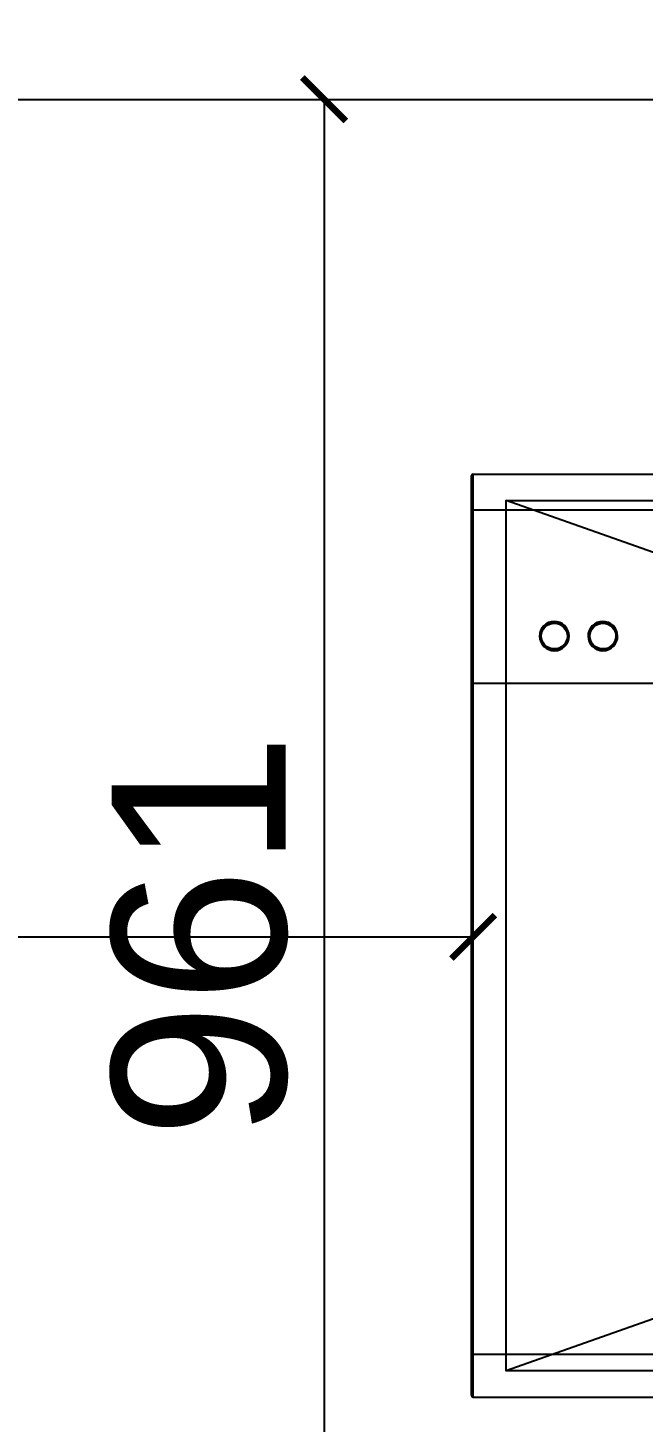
# Model space of a CAD drawing. Header units: millimetres. Extents: x 512 to 764439, y -71 to 559481.
# Drawn here: x 507102 to 507456, y 266164 to 266964 of the extents above; entities that cross this region are included whole.
import ezdxf

# ---------------------------------------------------------------- set-up
doc = ezdxf.new("R2010")
doc.units = ezdxf.units.MM
doc.header["$LTSCALE"] = 50
for name, color, linetype in [('.', 8, 'Continuous'), ('_0', 7, 'Continuous'), ('목공', 124, 'Continuous')]:
    doc.layers.add(name, color=color, linetype=linetype)
doc.styles.add('STYLE7', font='swissel.ttf')
doc.dimstyles.new('조명배치도_60', dxfattribs={"dimscale": 100, "dimtxt": 1, "dimasz": 0.25, "dimexe": 0.3, "dimexo": 0.2, "dimgap": 0.2, "dimtad": 1, "dimdec": 0, "dimlunit": 6, "dimtxsty": 'STYLE7', "dimblk": 'ARCHTICK', "dimcen": -1, "dimclrd": 256, "dimclre": 256, "dimclrt": 10, "dimadec": 0, "dimazin": 0, "dimtfac": 1, "dimtdec": 0, "dimtix": 1, "dimtmove": 2, "dimatfit": 3, "dimldrblk": 'ARCHTICK', "dimfxl": 1, "dimlwd": -1, "dimlwe": -1, "dimarcsym": 0})

# ---------------------------------------------------------------- blocks, each defined once
blk = doc.blocks.new('DFDSF')
at = {"layer": '.', "ltscale": 2, "transparency": 33554559}
h = blk.add_hatch(color=8, dxfattribs=at)
h.dxf.hatch_style = 1
h.paths.add_polyline_path([(336646.24, 74251.08), (336446.24, 74251.08), (336446.24, 68796.08), (336446.24, 68796.08), (336446.24, 68673.58), (336446.24, 68673.58), (336446.24, 68551.08), (336646.24, 68551.08), (336646.24, 68673.58), (336646.24, 68796.08)])
h.paths.add_polyline_path([(333337.76, 69143.57), (333337.76, 69636.18), (332924.07, 69636.18), (332924.07, 69143.57)], flags=9)
h.paths.add_polyline_path([(329011.78, 71740.43), (329489.29, 71740.43), (329489.29, 72021.61), (329011.78, 72021.61)], flags=9)
h.paths.add_polyline_path([(336400.93, 79956.38), (336699.32, 79956.38), (336699.32, 80077.5), (336400.93, 80077.5)], flags=9)
h.paths.add_polyline_path([(338695.29, 81081.34), (339421.12, 81081.34), (339421.12, 81298.26), (338695.29, 81298.26)], flags=9)
h.paths.add_polyline_path([(336820.73, 78057.06), (337362.84, 78057.06), (337362.84, 78178.19), (336820.73, 78178.19)], flags=9)
h.paths.add_polyline_path([(332573.54, 80085.67), (332573.54, 80472.68), (332452.41, 80472.68), (332452.41, 80085.67)], flags=9)
h.paths.add_polyline_path([(332681.96, 81037.46), (332681.96, 81616.61), (332452.33, 81616.61), (332452.33, 81037.46)], flags=9)
h.paths.add_polyline_path([(327279.73, 75623.69), (328005.56, 75623.69), (328005.56, 75840.6), (327279.73, 75840.6)], flags=9)
h.paths.add_polyline_path([(334863.28, 79512.14), (336051.66, 79512.14), (336051.66, 79766.86), (334863.28, 79766.86)], flags=9)
h.paths.add_polyline_path([(329176.76, 70568.83), (329756.26, 70568.83), (329756.26, 70804.72), (329176.76, 70804.72)], flags=9)
h.paths.add_polyline_path([(333507.75, 69233.91), (334696.14, 69233.91), (334696.14, 69488.63), (333507.75, 69488.63)], flags=9)
h.paths.add_polyline_path([(340375.96, 69233.91), (341564.34, 69233.91), (341564.34, 69488.63), (340375.96, 69488.63)], flags=9)
h.paths.add_polyline_path([(333634.52, 79165.14), (333999.09, 79165.14), (333999.09, 79348.48), (333634.52, 79348.48)], flags=9)
h.paths.add_polyline_path([(333962.6, 80090.54), (334586.11, 80090.54), (334586.11, 80239.63), (333962.6, 80239.63)], flags=9)
h.paths.add_polyline_path([(334060.9, 75436.51), (335408.1, 75436.51), (335408.1, 75619.86), (334060.9, 75619.86)], flags=9)
h.paths.add_polyline_path([(331366.51, 68772.88), (332548.05, 68772.88), (332548.05, 69008.76), (331366.51, 69008.76)], flags=9)
h.paths.add_polyline_path([(334774.33, 77718.74), (335343.74, 77718.74), (335343.74, 78003.77), (334774.33, 78003.77)], flags=9)
h.paths.add_polyline_path([(335953.65, 79875.26), (336320.9, 79875.26), (336320.9, 80024.35), (335953.65, 80024.35)], flags=9)
h.paths.add_polyline_path([(333460.9, 76854.3), (333764.71, 76854.3), (333764.71, 77007.09), (333460.9, 77007.09)], flags=9)
h.paths.add_polyline_path([(333091.08, 76542.58), (333394.88, 76542.58), (333394.88, 76695.37), (333091.08, 76695.37)], flags=9)
h.paths.add_polyline_path([(332969.79, 79053.3), (333100.67, 79053.3), (333100.67, 79206.08), (332969.79, 79206.08)], flags=9)
h.paths.add_polyline_path([(332884.39, 77770.44), (333188.19, 77770.44), (333188.19, 77923.23), (332884.39, 77923.23)], flags=9)
h.paths.add_polyline_path([(332836.58, 78524.45), (333230.82, 78524.45), (333230.82, 78677.24), (332836.58, 78677.24)], flags=9)
h.paths.add_polyline_path([(329027.39, 69208.3), (329838.73, 69208.3), (329838.73, 69493.32), (329027.39, 69493.32)], flags=9)
h.paths.add_polyline_path([(333408.3, 81268.83), (334219.64, 81268.83), (334219.64, 81553.85), (333408.3, 81553.85)], flags=9)
h.paths.add_polyline_path([(336706.94, 80756.21), (336706.94, 81151.43), (336537.68, 81151.43), (336537.68, 80756.21)], flags=9)
h.paths.add_polyline_path([(336759.64, 81121.64), (336759.64, 81407.74), (336590.39, 81407.74), (336590.39, 81121.64)], flags=9)
h.paths.add_polyline_path([(328331.96, 78371.21), (328331.96, 78766.43), (328162.71, 78766.43), (328162.71, 78371.21)], flags=9)
h.paths.add_polyline_path([(328384.82, 78736.5), (328384.82, 79022.89), (328214.68, 79022.89), (328214.68, 78736.5)], flags=9)
h.paths.add_polyline_path([(338932.42, 71242.57), (339326.66, 71242.57), (339326.66, 71395.36), (338932.42, 71395.36)], flags=9)
h.paths.add_polyline_path([(341434.51, 74226.22), (341828.75, 74226.22), (341828.75, 74379.01), (341434.51, 74379.01)], flags=9)
h.paths.add_polyline_path([(337702.21, 71296.68), (338108.79, 71296.68), (338108.79, 71577.86), (337702.21, 71577.86)], flags=9)
h.paths.add_polyline_path([(340786.34, 71296.68), (341192.92, 71296.68), (341192.92, 71577.86), (340786.34, 71577.86)], flags=9)
h.paths.add_polyline_path([(330938.03, 77966.17), (331344.61, 77966.17), (331344.61, 78247.36), (330938.03, 78247.36)], flags=9)
h.paths.add_polyline_path([(333628.17, 71737.23), (334197.58, 71737.23), (334197.58, 72022.25), (333628.17, 72022.25)], flags=9)
h.paths.add_polyline_path([(327958.18, 69261.85), (328352.42, 69261.85), (328352.42, 69414.63), (327958.18, 69414.63)], flags=9)
h.paths.add_polyline_path([(327409.82, 71898.32), (327804.05, 71898.32), (327804.05, 72051.1), (327409.82, 72051.1)], flags=9)
h.paths.add_polyline_path([(327434.77, 74896.22), (327829.01, 74896.22), (327829.01, 75049), (327434.77, 75049)], flags=9)
h.paths.add_polyline_path([(327440.53, 77323.95), (327756.61, 77323.95), (327756.61, 77476.74), (327440.53, 77476.74)], flags=9)
h.paths.add_polyline_path([(327478.89, 76542.58), (327782.69, 76542.58), (327782.69, 76695.37), (327478.89, 76695.37)], flags=9)
h.paths.add_polyline_path([(341178.28, 75772.24), (341178.28, 75148.47), (341329.64, 75148.47), (341329.64, 75772.24)], flags=9)
h.paths.add_polyline_path([(341233.66, 75866.21), (341233.66, 76261.43), (341064.41, 76261.43), (341064.41, 75866.21)], flags=9)
h.paths.add_polyline_path([(341286.52, 76231.5), (341286.52, 76517.89), (341116.37, 76517.89), (341116.37, 76231.5)], flags=9)
h.paths.add_polyline_path([(339403.94, 77086.21), (339403.94, 77481.43), (339234.68, 77481.43), (339234.68, 77086.21)], flags=9)
h.paths.add_polyline_path([(339456.2, 77438.21), (339456.2, 77723.41), (339289.62, 77723.41), (339289.62, 77438.21)], flags=9)
h.paths.add_polyline_path([(328179.97, 78337.21), (328179.97, 77751.1), (328331.33, 77751.1), (328331.33, 78337.21)], flags=9)
h.paths.add_polyline_path([(338414.53, 77089.53), (339135.19, 77089.53), (339135.19, 77242.31), (338414.53, 77242.31)], flags=9)
h.paths.add_polyline_path([(338683.45, 77496.64), (338987.26, 77496.64), (338987.26, 77649.42), (338683.45, 77649.42)], flags=9)
h.paths.add_polyline_path([(340029.29, 76679.8), (340333.1, 76679.8), (340333.1, 76832.58), (340029.29, 76832.58)], flags=9)
h.paths.add_polyline_path([(338380.89, 78083.21), (339011.11, 78083.21), (339011.11, 78235.99), (338380.89, 78235.99)], flags=9)
h.paths.add_polyline_path([(338414.53, 79235.97), (339135.19, 79235.97), (339135.19, 79388.76), (338414.53, 79388.76)], flags=9)
h.paths.add_polyline_path([(327245.71, 80105.15), (327559.18, 80105.15), (327559.18, 80280.35), (327245.71, 80280.35)], flags=9)
h.paths.add_polyline_path([(327265.67, 79299.05), (327538.29, 79299.05), (327538.29, 79477.29), (327265.67, 79477.29)], flags=9)
h.paths.add_polyline_path([(342110.35, 76479.43), (342423.82, 76479.43), (342423.82, 76654.63), (342110.35, 76654.63)], flags=9)
at = {"color": 8, "transparency": 33554483}
blk.add_line((331366.24, 69951.08), (336396.24, 69951.08), dxfattribs=at)
at = {"layer": '목공', "color": 8, "ltscale": 2}
blk.add_line((331366.24, 69951.08), (336446.24, 69951.08), dxfattribs=at)
blk = doc.blocks.new('SDFSFDSF')
at = {"color": 8}
for p, q in [((322329.32, 79815.29), (322329.32, 79707.79)), ((322329.32, 79815.29), (322859.32, 79815.29)), ((322330.32, 79816.29), (322858.32, 79816.29)), ((322353.95, 79815.29), (322353.97, 79816)), ((322353.95, 79815.29), (322353.95, 79707.79)), ((322353.97, 79816), (322353.99, 79816.29)), ((322739.31, 79816), (322739.26, 79816.29)), ((322739.32, 79815.29), (322739.31, 79816)), ((322739.32, 79815.29), (322739.32, 79707.79)), ((322838.74, 79816.29), (322838.85, 79816)), ((322838.85, 79816), (322838.9, 79815.29)), ((322838.9, 79815.29), (322838.9, 79707.79)), ((322859.32, 79815.29), (322859.32, 79707.79)), ((322758.58, 79771.82), (322758.11, 79770.22)), ((322759.34, 79773.29), (322758.58, 79771.82)), ((322759.46, 79772.68), (322758.76, 79771.09)), ((322758.92, 79771.53), (322759.64, 79772.97)), ((322760.37, 79774.59), (322759.34, 79773.29)), ((322760.53, 79774.12), (322759.46, 79772.68)), ((322759.56, 79771.57), (322760.25, 79772.86)), ((322759.64, 79772.97), (322760.8, 79774.4)), ((322760.25, 79772.86), (322761.18, 79773.99)), ((322761.63, 79775.66), (322760.37, 79774.59)), ((322761.89, 79775.29), (322760.53, 79774.12)), ((322760.8, 79774.4), (322762.26, 79775.53)), ((322761.18, 79773.99), (322762.31, 79774.91)), ((322763.08, 79776.45), (322761.63, 79775.66)), ((322764, 79776.29), (322761.89, 79775.29)), ((322762.26, 79775.53), (322764.17, 79776.34)), ((322762.31, 79774.91), (322763.59, 79775.59)), ((322764.65, 79776.96), (322763.08, 79776.45)), ((322763.59, 79775.59), (322764.99, 79776)), ((322766.32, 79776.64), (322764, 79776.29)), ((322764.17, 79776.34), (322766.21, 79776.64)), ((322766.28, 79777.14), (322764.65, 79776.96)), ((322764.99, 79776), (322766.43, 79776.14)), ((322766.21, 79776.64), (322766.24, 79776.64)), ((322766.24, 79776.64), (322766.28, 79776.64)), ((322767.92, 79776.99), (322766.28, 79777.14)), ((322766.28, 79776.64), (322768.63, 79776.27)), ((322768.63, 79776.28), (322766.32, 79776.64)), ((322766.43, 79776.14), (322767.88, 79775.98)), ((322767.88, 79775.98), (322769.26, 79775.53)), ((322769.49, 79776.52), (322767.92, 79776.99)), ((322770.73, 79775.25), (322768.63, 79776.28)), ((322768.63, 79776.27), (322770.78, 79775.22)), ((322769.26, 79775.53), (322770.54, 79774.83)), ((322770.96, 79775.75), (322769.49, 79776.52)), ((322770.54, 79774.83), (322771.65, 79773.89)), ((322772.09, 79774.07), (322770.73, 79775.25)), ((322770.78, 79775.22), (322772.09, 79774.07)), ((322772.24, 79774.71), (322770.96, 79775.75)), ((322771.65, 79773.89), (322772.56, 79772.74)), ((322773.14, 79772.61), (322772.09, 79774.07)), ((322772.09, 79774.07), (322773.12, 79772.65)), ((322773.29, 79773.43), (322772.24, 79774.71)), ((322772.56, 79772.74), (322773.22, 79771.43)), ((322773.12, 79772.65), (322773.91, 79770.71)), ((322773.69, 79771.44), (322773.14, 79772.61)), ((322774.08, 79771.97), (322773.29, 79773.43)), ((322774.58, 79770.38), (322774.08, 79771.97)), ((322758.11, 79770.22), (322757.96, 79768.56)), ((322757.96, 79768.56), (322758.14, 79766.9)), ((322758.14, 79766.9), (322758.64, 79765.31)), ((322758.38, 79768.72), (322758.49, 79769.97)), ((322758.47, 79767.46), (322758.38, 79768.72)), ((322758.76, 79771.09), (322758.42, 79769.39)), ((322758.42, 79769.39), (322758.48, 79767.43)), ((322758.83, 79765.98), (322758.47, 79767.46)), ((322758.48, 79767.43), (322759, 79765.53)), ((322758.49, 79769.97), (322758.92, 79771.53)), ((322758.64, 79765.31), (322759.43, 79763.85)), ((322759.47, 79764.59), (322758.83, 79765.98)), ((322758.96, 79768.71), (322759.12, 79770.17)), ((322759.09, 79767.25), (322758.96, 79768.71)), ((322759, 79765.53), (322760.11, 79763.64)), ((322759.5, 79765.84), (322759.09, 79767.25)), ((322759.12, 79770.17), (322759.56, 79771.57)), ((322759.43, 79763.85), (322760.48, 79762.57)), ((322760.5, 79763.18), (322759.47, 79764.59)), ((322760.17, 79764.54), (322759.5, 79765.84)), ((322760.11, 79763.64), (322761.69, 79762.13)), ((322761.07, 79763.39), (322760.17, 79764.54)), ((322772.47, 79764.41), (322771.54, 79763.28)), ((322771.93, 79763.04), (322773.05, 79764.5)), ((322773.14, 79764.66), (322772.12, 79763.24)), ((322772.36, 79762.69), (322773.39, 79763.99)), ((322773.16, 79765.7), (322772.47, 79764.41)), ((322773.05, 79764.5), (322773.68, 79765.82)), ((322773.91, 79766.57), (322773.14, 79764.66)), ((322773.6, 79767.1), (322773.16, 79765.7)), ((322773.22, 79771.43), (322773.63, 79770.02)), ((322773.39, 79763.99), (322774.15, 79765.47)), ((322773.76, 79768.56), (322773.6, 79767.1)), ((322773.63, 79770.02), (322773.76, 79768.56)), ((322773.68, 79765.82), (322774.06, 79767.23)), ((322774.03, 79770.19), (322773.69, 79771.44)), ((322773.91, 79770.71), (322774.19, 79768.62)), ((322774.19, 79768.62), (322773.91, 79766.57)), ((322774.18, 79768.71), (322774.03, 79770.19)), ((322774.06, 79767.23), (322774.18, 79768.71)), ((322774.15, 79765.47), (322774.61, 79767.06)), ((322774.76, 79768.72), (322774.58, 79770.38)), ((322774.61, 79767.06), (322774.76, 79768.72)), ((322760.48, 79762.57), (322761.76, 79761.53)), ((322761.82, 79762.04), (322760.5, 79763.18)), ((322762.19, 79762.45), (322761.07, 79763.39)), ((322761.69, 79762.13), (322763.85, 79761.04)), ((322761.76, 79761.53), (322763.22, 79760.76)), ((322763.97, 79761), (322761.82, 79762.04)), ((322763.46, 79761.75), (322762.19, 79762.45)), ((322763.22, 79760.76), (322764.81, 79760.29)), ((322764.85, 79761.3), (322763.46, 79761.75)), ((322763.85, 79761.04), (322766.21, 79760.64)), ((322766.33, 79760.64), (322763.97, 79761)), ((322764.81, 79760.29), (322766.45, 79760.14)), ((322766.29, 79761.14), (322764.85, 79761.3)), ((322765.34, 79760.76), (322765.38, 79760.77)), ((322765.38, 79760.77), (322765.67, 79760.82)), ((322765.67, 79760.82), (322765.97, 79760.84)), ((322765.97, 79760.84), (322766.04, 79760.84)), ((322766.04, 79760.84), (322766.1, 79760.83)), ((322766.1, 79760.83), (322766.69, 79760.7)), ((322766.21, 79760.64), (322766.24, 79760.64)), ((322766.24, 79760.64), (322766.28, 79760.64)), ((322766.28, 79760.64), (322768.47, 79760.96)), ((322767.73, 79761.27), (322766.29, 79761.14)), ((322768.68, 79761.02), (322766.33, 79760.64)), ((322766.45, 79760.14), (322768.09, 79760.32)), ((322769.12, 79761.69), (322767.73, 79761.27)), ((322768.09, 79760.32), (322769.66, 79760.83)), ((322768.47, 79760.96), (322770.5, 79761.87)), ((322770.81, 79762.08), (322768.68, 79761.02)), ((322770.41, 79762.36), (322769.12, 79761.69)), ((322769.66, 79760.83), (322771.1, 79761.62)), ((322771.54, 79763.28), (322770.41, 79762.36)), ((322770.5, 79761.87), (322771.93, 79763.04)), ((322772.12, 79763.24), (322770.81, 79762.08)), ((322771.1, 79761.62), (322772.36, 79762.69)), ((322761.63, 79747.76), (322760.37, 79746.69)), ((322760.8, 79746.5), (322762.26, 79747.63)), ((322763.08, 79748.56), (322761.63, 79747.76)), ((322764, 79748.39), (322761.89, 79747.39)), ((322762.26, 79747.63), (322764.17, 79748.44)), ((322762.31, 79747.01), (322763.59, 79747.69)), ((322764.65, 79749.06), (322763.08, 79748.56)), ((322763.59, 79747.69), (322764.99, 79748.1)), ((322766.32, 79748.74), (322764, 79748.39)), ((322764.17, 79748.44), (322766.21, 79748.74)), ((322766.28, 79749.24), (322764.65, 79749.06)), ((322764.99, 79748.1), (322766.43, 79748.24)), ((322766.21, 79748.74), (322766.24, 79748.74)), ((322766.24, 79748.74), (322766.28, 79748.74)), ((322767.92, 79749.09), (322766.28, 79749.24)), ((322766.28, 79748.74), (322768.63, 79748.37)), ((322768.63, 79748.38), (322766.32, 79748.74)), ((322766.43, 79748.24), (322767.88, 79748.08)), ((322767.88, 79748.08), (322769.26, 79747.63)), ((322769.49, 79748.62), (322767.92, 79749.09)), ((322770.73, 79747.35), (322768.63, 79748.38)), ((322768.63, 79748.37), (322770.78, 79747.32)), ((322769.26, 79747.63), (322770.54, 79746.93)), ((322770.96, 79747.85), (322769.49, 79748.62)), ((322772.24, 79746.81), (322770.96, 79747.85)), ((322758.11, 79742.32), (322757.96, 79740.66)), ((322757.96, 79740.66), (322758.14, 79739)), ((322758.58, 79743.92), (322758.11, 79742.32)), ((322758.38, 79740.82), (322758.49, 79742.07)), ((322758.47, 79739.56), (322758.38, 79740.82)), ((322758.76, 79743.19), (322758.42, 79741.49)), ((322758.42, 79741.49), (322758.48, 79739.53)), ((322758.83, 79738.08), (322758.47, 79739.56)), ((322758.49, 79742.07), (322758.92, 79743.63)), ((322759.34, 79745.39), (322758.58, 79743.92)), ((322759.46, 79744.78), (322758.76, 79743.19)), ((322758.92, 79743.63), (322759.64, 79745.07)), ((322758.96, 79740.81), (322759.12, 79742.27)), ((322759.09, 79739.35), (322758.96, 79740.81)), ((322759.12, 79742.27), (322759.56, 79743.67)), ((322760.37, 79746.69), (322759.34, 79745.39)), ((322760.53, 79746.22), (322759.46, 79744.78)), ((322759.56, 79743.67), (322760.25, 79744.96)), ((322759.64, 79745.07), (322760.8, 79746.5)), ((322760.25, 79744.96), (322761.18, 79746.09)), ((322761.89, 79747.39), (322760.53, 79746.22)), ((322761.18, 79746.09), (322762.31, 79747.01)), ((322770.54, 79746.93), (322771.65, 79745.99)), ((322772.09, 79746.17), (322770.73, 79747.35)), ((322770.78, 79747.32), (322772.09, 79746.17)), ((322771.65, 79745.99), (322772.56, 79744.84)), ((322773.14, 79744.71), (322772.09, 79746.17)), ((322772.09, 79746.17), (322773.12, 79744.75)), ((322773.29, 79745.53), (322772.24, 79746.81)), ((322772.56, 79744.84), (322773.22, 79743.53)), ((322773.12, 79744.75), (322773.91, 79742.81)), ((322773.69, 79743.54), (322773.14, 79744.71)), ((322773.22, 79743.53), (322773.63, 79742.12)), ((322774.08, 79744.07), (322773.29, 79745.53)), ((322773.76, 79740.66), (322773.6, 79739.2)), ((322773.63, 79742.12), (322773.76, 79740.66)), ((322774.03, 79742.29), (322773.69, 79743.54)), ((322773.91, 79742.81), (322774.19, 79740.73)), ((322774.19, 79740.73), (322773.91, 79738.67)), ((322774.18, 79740.81), (322774.03, 79742.29)), ((322774.06, 79739.33), (322774.18, 79740.81)), ((322774.58, 79742.48), (322774.08, 79744.07)), ((322774.76, 79740.82), (322774.58, 79742.48)), ((322774.61, 79739.16), (322774.76, 79740.82)), ((322758.14, 79739), (322758.64, 79737.41)), ((322758.48, 79739.53), (322759, 79737.63)), ((322758.64, 79737.41), (322759.43, 79735.95)), ((322759.47, 79736.69), (322758.83, 79738.08)), ((322759, 79737.63), (322760.11, 79735.74)), ((322759.5, 79737.94), (322759.09, 79739.35)), ((322759.43, 79735.95), (322760.48, 79734.67)), ((322760.5, 79735.28), (322759.47, 79736.69)), ((322760.17, 79736.64), (322759.5, 79737.94)), ((322760.11, 79735.74), (322761.69, 79734.23)), ((322761.07, 79735.49), (322760.17, 79736.64)), ((322760.48, 79734.67), (322761.76, 79733.63)), ((322761.82, 79734.14), (322760.5, 79735.28)), ((322762.19, 79734.55), (322761.07, 79735.49)), ((322761.69, 79734.23), (322763.85, 79733.14)), ((322761.76, 79733.63), (322763.22, 79732.86)), ((322763.97, 79733.1), (322761.82, 79734.14)), ((322763.46, 79733.85), (322762.19, 79734.55)), ((322763.22, 79732.86), (322764.81, 79732.39)), ((322764.85, 79733.4), (322763.46, 79733.85)), ((322763.85, 79733.14), (322766.21, 79732.74)), ((322766.33, 79732.74), (322763.97, 79733.1)), ((322764.81, 79732.39), (322766.45, 79732.24)), ((322766.29, 79733.24), (322764.85, 79733.4)), ((322766.21, 79732.74), (322766.24, 79732.74)), ((322766.24, 79732.74), (322766.28, 79732.74)), ((322766.28, 79732.74), (322768.47, 79733.06)), ((322767.73, 79733.37), (322766.29, 79733.24)), ((322768.68, 79733.12), (322766.33, 79732.74)), ((322766.45, 79732.24), (322768.09, 79732.42)), ((322769.12, 79733.79), (322767.73, 79733.37)), ((322768.09, 79732.42), (322769.66, 79732.93)), ((322768.47, 79733.06), (322770.5, 79733.97)), ((322770.81, 79734.18), (322768.68, 79733.12)), ((322770.41, 79734.46), (322769.12, 79733.79)), ((322769.66, 79732.93), (322771.1, 79733.72)), ((322771.54, 79735.38), (322770.41, 79734.46)), ((322770.5, 79733.97), (322771.93, 79735.14)), ((322772.12, 79735.34), (322770.81, 79734.18)), ((322771.1, 79733.72), (322772.36, 79734.79)), ((322772.47, 79736.51), (322771.54, 79735.38)), ((322771.93, 79735.14), (322773.05, 79736.6)), ((322773.14, 79736.76), (322772.12, 79735.34)), ((322772.36, 79734.79), (322773.39, 79736.09)), ((322773.16, 79737.8), (322772.47, 79736.51)), ((322773.05, 79736.6), (322773.68, 79737.92)), ((322773.91, 79738.67), (322773.14, 79736.76)), ((322773.6, 79739.2), (322773.16, 79737.8)), ((322773.39, 79736.09), (322774.15, 79737.57)), ((322773.68, 79737.92), (322774.06, 79739.33)), ((322774.15, 79737.57), (322774.61, 79739.16))]:
    blk.add_line(p, q, dxfattribs=at)
at = {"color": 1}
for p, q in [((322344.32, 78386.29), (322844.32, 79796.29)), ((322844.32, 78386.29), (322344.32, 79796.29))]:
    blk.add_line(p, q, dxfattribs=at)
blk.add_lwpolyline([(322344.32, 78386.29), (322344.32, 79796.29), (322844.32, 79796.29), (322844.32, 78386.29)], close=True, dxfattribs=at)
at = {"color": 8}
for centre, start, end in [((322330.32, 79815.29), 90, 180), ((322858.32, 79815.29), 0, 90)]:
    blk.add_arc(centre, 1, start, end, dxfattribs=at)
blk = doc.blocks.new('_ArchTick')
at = {"color": 0, "linetype": 'ByBlock', "const_width": 0.15}
blk.add_lwpolyline([(-0.5, -0.5), (0.5, 0.5)], dxfattribs=at)
blk = doc.blocks.new('*D238')
at = {"layer": '_0', "ltscale": 2, "transparency": 16777216}
for p, q in [((507272.25, 266923.41), (507272.25, 265962.8)), ((507292.25, 266923.41), (507302.25, 266923.41)), ((507292.25, 265962.8), (507302.25, 265962.8))]:
    blk.add_line(p, q, dxfattribs=at)
at = {"layer": 'Defpoints', "color": 0, "ltscale": 2, "transparency": 16777216}
for p in [(507272.25, 266923.41), (507272.25, 265962.8), (507272.25, 265962.8)]:
    blk.add_point(p, dxfattribs=at)
at = {"layer": '_0', "ltscale": 2, "transparency": 16777216, "xscale": 25, "yscale": 25, "zscale": 25}
for p, rotation in [((507272.25, 266923.41), 90), ((507272.25, 265962.8), 270)]:
    blk.add_blockref('_ArchTick', p, dxfattribs=dict(at, rotation=rotation))
at = {"layer": '_0', "color": 10, "ltscale": 2, "transparency": 16777216, "insert": (507200.93, 266443.11), "char_height": 100, "attachment_point": 5, "rotation": 90, "style": 'STYLE7'}
blk.add_mtext('961', dxfattribs=at)
blk = doc.blocks.new('*D495')
at = {"ltscale": 2, "transparency": 16777216}
for p, q in [((506549.39, 266462.39), (506549.39, 266472.39)), ((507357.89, 266462.39), (507357.89, 266472.39)), ((506549.39, 266442.39), (507357.89, 266442.39))]:
    blk.add_line(p, q, dxfattribs=at)
at = {"layer": 'Defpoints', "color": 0, "ltscale": 2, "transparency": 16777216}
for p in [(506549.39, 266442.39), (507357.89, 266442.39), (507357.89, 266442.39)]:
    blk.add_point(p, dxfattribs=at)
at = {"ltscale": 2, "transparency": 16777216, "xscale": 25, "yscale": 25, "zscale": 25, "rotation": 180}
blk.add_blockref('_ArchTick', (506549.39, 266442.39), dxfattribs=at)
at = {"ltscale": 2, "transparency": 16777216, "xscale": 25, "yscale": 25, "zscale": 25}
blk.add_blockref('_ArchTick', (507357.89, 266442.39), dxfattribs=at)
at = {"color": 10, "ltscale": 2, "transparency": 16777216, "insert": (506953.64, 266513.7), "char_height": 100, "attachment_point": 5, "style": 'STYLE7'}
blk.add_mtext('808', dxfattribs=at)

msp = doc.modelspace()

# ---------------------------------------------------------------- block references
at = {"layer": '_0'}
msp.add_blockref('DFDSF', (174175.64337205, 196972.33226715), dxfattribs=at)
at = {"layer": '_0', "rotation": 89.99999999999999}
msp.add_blockref('SDFSFDSF', (587173.17663426, -56151.21488013), dxfattribs=at)

# ---------------------------------------------------------------- dimensions: what is measured, and where the dimension line sits
at = {"ltscale": 2}
dim = msp.add_linear_dim(base=(507357.88781725, 266442.38623359), p1=(506549.38776401, 266442.38623359), p2=(507357.88781725, 266442.38623359), text='808', dimstyle='조명배치도_60', dxfattribs=at)
dim.commit()
dim.dimension.update_dxf_attribs({"geometry": '*D495', "text_midpoint": (506953.63779063, 266513.70469201)})
at = {"layer": '_0', "ltscale": 2}
dim = msp.add_linear_dim(base=(507272.250605, 265962.80351317), p1=(507272.250605, 266923.41103659), p2=(507272.250605, 265962.80351317), angle=90, dimstyle='조명배치도_60', dxfattribs=at)
dim.commit()
dim.dimension.update_dxf_attribs({"geometry": '*D238', "text_midpoint": (507200.93214658, 266443.10727488)})

doc.saveas('drawing.dxf')
